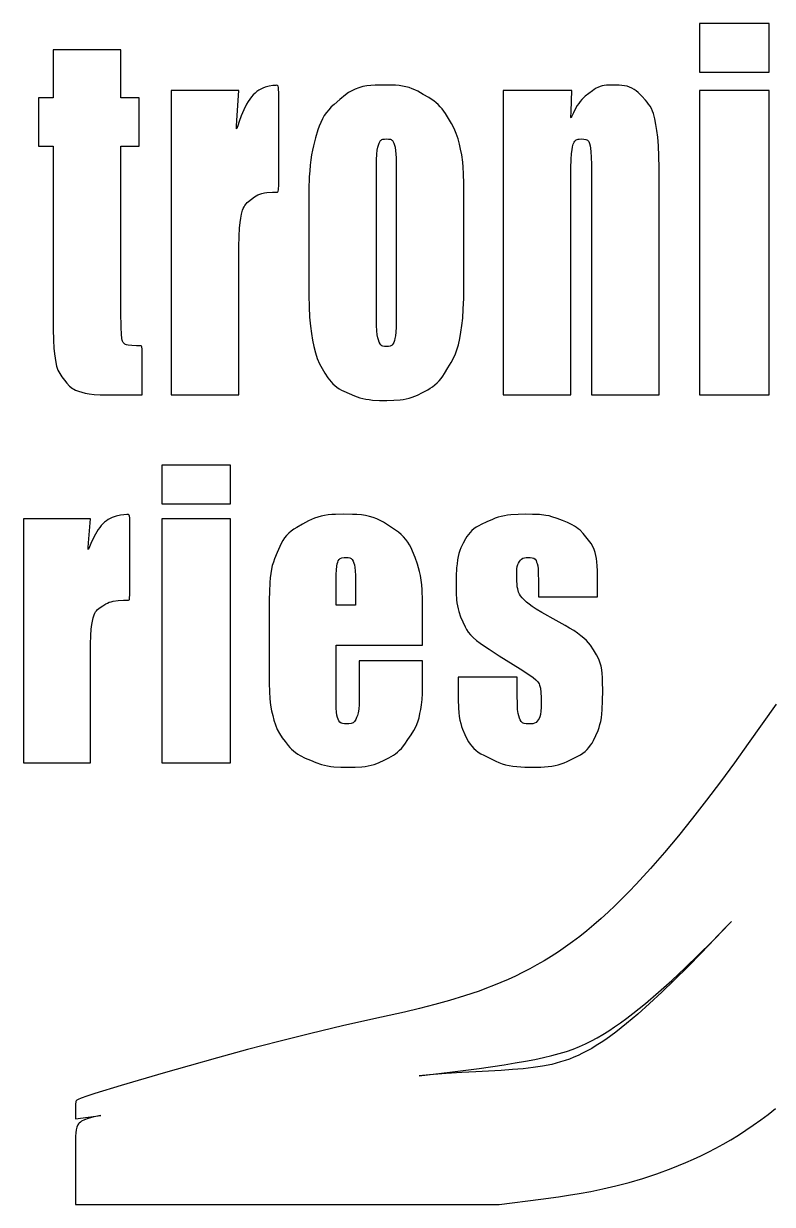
# Model space of a CAD drawing. Header units: metres. Extents: x -434 to 434, y -173 to 173.
# Drawn here: x 12.4 to 230.2, y -172.9 to 170.6 of the extents above; entities that cross this region are included whole.
import ezdxf

# ---------------------------------------------------------------- set-up
doc = ezdxf.new("R2010")
doc.units = ezdxf.units.M

msp = doc.modelspace()

# ---------------------------------------------------------------- linework, layer by layer
for p, q in [((229.266, 170.623), (209.02, 170.623)), ((209.02, 170.623), (209.02, 156.546)), ((229.266, 156.546), (229.266, 170.623)), ((40.6977, 162.951), (20.9872, 162.951)), ((20.9872, 162.951), (20.9872, 149.008)), ((40.6977, 149.008), (40.6977, 162.951)), ((209.02, 156.546), (229.266, 156.546)), ((80.8199, 151.263), (80.2527, 150.865)), ((81.4071, 151.6), (80.8199, 151.263)), ((82.0121, 151.877), (81.4071, 151.6)), ((82.6241, 152.1), (82.0121, 151.877)), ((83.8165, 152.407), (82.6241, 152.1)), ((84.8796, 152.577), (83.8165, 152.407)), ((85.7088, 152.662), (84.8796, 152.577)), ((86.0068, 152.679), (85.7088, 152.662)), ((86.2308, 152.628), (86.0068, 152.679)), ((86.3913, 152.45), (86.2308, 152.628)), ((86.4989, 152.085), (86.3913, 152.45)), ((86.5642, 151.472), (86.4989, 152.085)), ((86.5977, 150.552), (86.5642, 151.472)), ((108.869, 151.591), (107.878, 151.109)), ((109.918, 151.985), (108.869, 151.591)), ((111.026, 152.291), (109.918, 151.985)), ((112.193, 152.51), (111.026, 152.291)), ((113.415, 152.645), (112.193, 152.51)), ((114.667, 152.715), (113.415, 152.645)), ((117.152, 152.744), (114.667, 152.715)), ((119.469, 152.725), (117.152, 152.744)), ((120.556, 152.681), (119.469, 152.725)), ((121.601, 152.594), (120.556, 152.681)), ((122.607, 152.453), (121.601, 152.594)), ((123.573, 152.256), (122.607, 152.453)), ((124.501, 152.003), (123.573, 152.256)), ((125.389, 151.693), (124.501, 152.003)), ((126.24, 151.33), (125.389, 151.693)), ((127.062, 150.924), (126.24, 151.33)), ((178.373, 151.467), (177.842, 151.101)), ((178.919, 151.796), (178.373, 151.467)), ((179.483, 152.076), (178.919, 151.796)), ((180.067, 152.304), (179.483, 152.076)), ((180.671, 152.482), (180.067, 152.304)), ((181.295, 152.609), (180.671, 152.482)), ((181.94, 152.687), (181.295, 152.609)), ((182.61, 152.727), (181.94, 152.687)), ((184.049, 152.744), (182.61, 152.727)), ((185.624, 152.721), (184.049, 152.744)), ((186.425, 152.667), (185.624, 152.721)), ((187.207, 152.562), (186.425, 152.667)), ((187.954, 152.392), (187.207, 152.562)), ((188.663, 152.154), (187.954, 152.392)), ((189.333, 151.847), (188.663, 152.154)), ((189.965, 151.473), (189.333, 151.847)), ((190.56, 151.033), (189.965, 151.473)), ((20.9872, 149.008), (16.7531, 149.008)), ((16.7531, 149.008), (16.7531, 134.998)), ((46.0025, 149.008), (40.6977, 149.008)), ((46.0025, 134.998), (46.0025, 149.008)), ((74.9802, 151.143), (55.3184, 151.143)), ((55.3184, 151.143), (55.3184, 62.6136)), ((74.3962, 142.412), (74.9802, 151.143)), ((77.7173, 147.953), (77.2702, 147.186)), ((78.1843, 148.658), (77.7173, 147.953)), ((78.6714, 149.302), (78.1843, 148.658)), ((79.1785, 149.884), (78.6714, 149.302)), ((79.7056, 150.405), (79.1785, 149.884)), ((80.2527, 150.865), (79.7056, 150.405)), ((86.6118, 147.551), (86.5977, 150.552)), ((104.347, 148.541), (102.682, 147.121)), ((106.054, 149.913), (104.347, 148.541)), ((106.944, 150.544), (106.054, 149.913)), ((107.878, 151.109), (106.944, 150.544)), ((128.657, 150.042), (127.062, 150.924)), ((130.224, 149.13), (128.657, 150.042)), ((130.979, 148.653), (130.224, 149.13)), ((131.7, 148.15), (130.979, 148.653)), ((132.378, 147.614), (131.7, 148.15)), ((171.914, 151.143), (151.912, 151.143)), ((151.912, 151.143), (151.912, 62.6136)), ((171.659, 145.026), (171.914, 151.143)), ((174.332, 148.01), (173.887, 147.426)), ((174.798, 148.544), (174.332, 148.01)), ((175.782, 149.475), (174.798, 148.544)), ((176.806, 150.304), (175.782, 149.475)), ((177.842, 151.101), (176.806, 150.304)), ((191.125, 150.542), (190.56, 151.033)), ((192.209, 149.475), (191.125, 150.542)), ((193.264, 148.373), (192.209, 149.475)), ((193.761, 147.801), (193.264, 148.373)), ((194.223, 147.201), (193.761, 147.801)), ((229.266, 151.143), (209.02, 151.143)), ((209.02, 151.143), (209.02, 62.6136)), ((229.266, 62.6136), (229.266, 151.143)), ((76.4404, 145.501), (75.7153, 143.763)), ((77.2702, 147.186), (76.4404, 145.501)), ((86.6118, 126.781), (86.6118, 147.551)), ((100.465, 144.744), (99.8481, 143.844)), ((101.146, 145.587), (100.465, 144.744)), ((101.889, 146.375), (101.146, 145.587)), ((102.682, 147.121), (101.889, 146.375)), ((133.011, 147.045), (132.378, 147.614)), ((133.599, 146.441), (133.011, 147.045)), ((134.141, 145.804), (133.599, 146.441)), ((134.641, 145.134), (134.141, 145.804)), ((135.107, 144.438), (134.641, 145.134)), ((135.981, 143.004), (135.107, 144.438)), ((171.614, 143.31), (171.659, 145.026)), ((172.324, 144.664), (171.812, 143.529)), ((173.054, 146.104), (172.324, 144.664)), ((173.461, 146.79), (173.054, 146.104)), ((173.887, 147.426), (173.461, 146.79)), ((194.64, 146.568), (194.223, 147.201)), ((195.008, 145.899), (194.64, 146.568)), ((195.329, 145.194), (195.008, 145.899)), ((195.602, 144.455), (195.329, 145.194)), ((195.83, 143.681), (195.602, 144.455)), ((74.2911, 140.751), (74.3962, 142.412)), ((74.6774, 140.891), (74.4053, 140.133)), ((75.1194, 142.162), (74.6774, 140.891)), ((75.7153, 143.763), (75.1194, 142.162)), ((98.8099, 141.873), (98.3854, 140.805)), ((99.2966, 142.887), (98.8099, 141.873)), ((99.8481, 143.844), (99.2966, 142.887)), ((136.83, 141.556), (135.981, 143.004)), ((137.61, 140.098), (136.83, 141.556)), ((171.636, 143.227), (171.614, 143.31)), ((171.676, 143.248), (171.636, 143.227)), ((171.812, 143.529), (171.676, 143.248)), ((196.022, 142.881), (195.83, 143.681)), ((196.346, 141.236), (196.022, 142.881)), ((196.648, 139.533), (196.346, 141.236)), ((74.2853, 140.039), (74.2911, 140.751)), ((74.328, 139.994), (74.2853, 140.039)), ((74.4053, 140.133), (74.328, 139.994)), ((98.0096, 139.693), (97.339, 137.4)), ((98.3854, 140.805), (98.0096, 139.693)), ((138.266, 138.619), (137.61, 140.098)), ((138.786, 137.118), (138.266, 138.619)), ((196.911, 137.553), (196.648, 139.533)), ((197.104, 135.067), (196.911, 137.553)), ((16.7531, 134.998), (20.9872, 134.998)), ((20.9872, 134.998), (20.9872, 88.5652)), ((40.6977, 86.6601), (40.6977, 134.998)), ((40.6977, 134.998), (46.0025, 134.998)), ((96.7038, 135.049), (96.4114, 133.804)), ((97.339, 137.4), (96.7038, 135.049)), ((115.281, 133.84), (115.448, 134.674)), ((115.448, 134.674), (115.638, 135.298)), ((115.638, 135.298), (115.841, 135.875)), ((115.841, 135.875), (116.092, 136.379)), ((116.092, 136.379), (116.251, 136.581)), ((116.251, 136.581), (116.433, 136.747)), ((116.433, 136.747), (116.64, 136.876)), ((116.64, 136.876), (116.871, 136.968)), ((116.871, 136.968), (117.398, 137.054)), ((117.398, 137.054), (117.974, 137.066)), ((117.974, 137.066), (118.55, 137.054)), ((118.55, 137.054), (119.075, 136.968)), ((119.075, 136.968), (119.303, 136.876)), ((119.303, 136.876), (119.507, 136.747)), ((119.507, 136.747), (119.685, 136.581)), ((119.685, 136.581), (119.837, 136.379)), ((119.837, 136.379), (120.075, 135.875)), ((120.075, 135.875), (120.262, 135.298)), ((120.262, 135.298), (120.438, 134.644)), ((120.438, 134.644), (120.604, 133.602)), ((139.182, 135.597), (138.786, 137.118)), ((139.51, 134.064), (139.182, 135.597)), ((139.823, 132.448), (139.51, 134.064)), ((171.934, 133.944), (172.109, 134.764)), ((172.109, 134.764), (172.298, 135.516)), ((172.298, 135.516), (172.553, 136.171)), ((172.553, 136.171), (172.723, 136.435)), ((172.723, 136.435), (172.926, 136.65)), ((172.926, 136.65), (173.161, 136.818)), ((173.161, 136.818), (173.429, 136.938)), ((173.429, 136.938), (173.727, 137.012)), ((173.727, 137.012), (174.049, 137.05)), ((174.049, 137.05), (174.726, 137.066)), ((174.726, 137.066), (175.39, 137.052)), ((175.39, 137.052), (175.981, 136.955)), ((175.981, 136.955), (176.232, 136.851)), ((176.232, 136.851), (176.451, 136.705)), ((176.451, 136.705), (176.638, 136.517)), ((176.638, 136.517), (176.792, 136.288)), ((176.792, 136.288), (177.014, 135.718)), ((177.014, 135.718), (177.171, 135.065)), ((177.171, 135.065), (177.314, 134.348)), ((177.314, 134.348), (177.438, 133.334)), ((197.219, 132.027), (197.104, 135.067)), ((95.9263, 131.036), (95.7438, 129.486)), ((96.1494, 132.474), (95.9263, 131.036)), ((96.4114, 133.804), (96.1494, 132.474)), ((115.054, 127.482), (115.087, 130.982)), ((115.087, 130.982), (115.16, 132.621)), ((115.16, 132.621), (115.281, 133.84)), ((120.604, 133.602), (120.678, 132.781)), ((120.678, 132.781), (120.739, 131.523)), ((120.739, 131.523), (120.797, 126.725)), ((140.116, 130.339), (139.823, 132.448)), ((171.604, 128.699), (171.67, 131.072)), ((171.67, 131.072), (171.782, 132.802)), ((171.782, 132.802), (171.934, 133.944)), ((177.438, 133.334), (177.53, 131.774)), ((177.53, 131.774), (177.584, 129.62)), ((197.264, 128.642), (197.219, 132.027)), ((95.6019, 127.823), (95.5006, 126.047)), ((95.7438, 129.486), (95.6019, 127.823)), ((115.054, 86.0672), (115.054, 127.482)), ((140.248, 128.906), (140.116, 130.339)), ((140.357, 126.919), (140.248, 128.906)), ((171.574, 123.568), (171.604, 128.699)), ((177.584, 129.62), (177.609, 124.939)), ((197.27, 125.947), (197.264, 128.642)), ((86.5368, 122.238), (86.6024, 123.779)), ((86.6024, 123.779), (86.6118, 126.781)), ((95.5006, 126.047), (95.4057, 122.367)), ((120.797, 126.725), (120.797, 85.2592)), ((140.431, 124.071), (140.357, 126.919)), ((140.459, 120.054), (140.431, 124.071)), ((177.609, 124.939), (177.609, 62.6136)), ((197.27, 62.6136), (197.27, 125.947)), ((78.6789, 119.587), (79.5425, 120.24)), ((79.5425, 120.24), (80.0116, 120.541)), ((80.0116, 120.541), (80.5256, 120.81)), ((80.5256, 120.81), (81.0969, 121.04)), ((81.0969, 121.04), (81.7281, 121.227)), ((81.7281, 121.227), (82.4191, 121.373)), ((82.4191, 121.373), (83.1699, 121.477)), ((83.1699, 121.477), (84.756, 121.575)), ((84.756, 121.575), (86.0116, 121.588)), ((86.0116, 121.588), (86.2097, 121.599)), ((86.2097, 121.599), (86.3586, 121.67)), ((86.3586, 121.67), (86.4653, 121.862)), ((86.4653, 121.862), (86.5368, 122.238)), ((95.4057, 122.367), (95.3922, 119.491)), ((171.574, 62.6136), (171.574, 123.568)), ((76.0617, 116.309), (76.2604, 116.822)), ((76.2604, 116.822), (76.4997, 117.303)), ((76.4997, 117.303), (76.7795, 117.75)), ((76.7795, 117.75), (77.0999, 118.166)), ((77.0999, 118.166), (77.4592, 118.55)), ((77.4592, 118.55), (77.8489, 118.909)), ((77.8489, 118.909), (78.6789, 119.587)), ((95.3922, 119.491), (95.3922, 94.184)), ((140.459, 97.0452), (140.459, 120.054)), ((75.3736, 112.762), (75.5642, 114.016)), ((75.5642, 114.016), (75.7724, 115.195)), ((75.7724, 115.195), (76.0617, 116.309)), ((75.0856, 108.767), (75.2073, 111.12)), ((75.2073, 111.12), (75.3736, 112.762)), ((75.0127, 105.638), (75.0856, 108.767)), ((74.9802, 99.0022), (75.0127, 105.638)), ((74.9802, 62.6136), (74.9802, 99.0022)), ((140.453, 94.2699), (140.459, 97.0452)), ((95.3922, 94.184), (95.3996, 91.5611)), ((140.41, 90.7648), (140.453, 94.2699)), ((95.3996, 91.5611), (95.4518, 88.2334)), ((140.301, 87.5807), (140.41, 90.7648)), ((20.9872, 88.5652), (21.0169, 81.7623)), ((40.7341, 82.2348), (40.6977, 86.6601)), ((95.4518, 88.2334), (95.5857, 85.1799)), ((115.087, 82.826), (115.054, 86.0672)), ((140.118, 84.9274), (140.301, 87.5807)), ((95.5857, 85.1799), (95.8088, 82.5961)), ((95.8088, 82.5961), (96.1135, 80.443)), ((115.16, 81.2818), (115.087, 82.826)), ((120.797, 85.2592), (120.766, 82.2941)), ((139.583, 80.8597), (139.869, 82.7608)), ((139.869, 82.7608), (140.118, 84.9274)), ((21.0169, 81.7623), (21.0839, 78.5641)), ((40.8163, 80.289), (40.7341, 82.2348)), ((40.9532, 78.988), (40.8163, 80.289)), ((96.1135, 80.443), (96.463, 78.5248)), ((115.281, 80.1018), (115.16, 81.2818)), ((115.448, 79.2556), (115.281, 80.1018)), ((115.638, 78.5914), (115.448, 79.2556)), ((120.42, 79.0307), (120.237, 78.4247)), ((120.579, 79.8034), (120.42, 79.0307)), ((120.696, 80.882), (120.579, 79.8034)), ((120.766, 82.2941), (120.696, 80.882)), ((139.277, 79.008), (139.583, 80.8597)), ((21.0839, 78.5641), (21.1954, 76.1694)), ((21.1954, 76.1694), (21.3478, 74.511)), ((41.0416, 78.5727), (40.9532, 78.988)), ((41.1403, 78.2783), (41.0416, 78.5727)), ((41.3548, 77.8909), (41.1403, 78.2783)), ((41.6026, 77.5644), (41.3548, 77.8909)), ((41.7807, 77.4141), (41.6026, 77.5644)), ((42.0238, 77.2794), (41.7807, 77.4141)), ((42.3501, 77.1648), (42.0238, 77.2794)), ((42.7631, 77.071), (42.3501, 77.1648)), ((43.8489, 76.9458), (42.7631, 77.071)), ((45.1858, 76.8972), (43.8489, 76.9458)), ((46.2945, 76.8902), (45.1858, 76.8972)), ((46.604, 76.8531), (46.2945, 76.8902)), ((46.6991, 76.7648), (46.604, 76.8531)), ((46.7629, 76.5928), (46.6991, 76.7648)), ((46.8215, 75.8864), (46.7629, 76.5928)), ((46.8298, 74.5108), (46.8215, 75.8864)), ((96.463, 78.5248), (96.8298, 76.6572)), ((96.8298, 76.6572), (97.2566, 74.8592)), ((115.841, 77.9709), (115.638, 78.5914)), ((116.09, 77.4295), (115.841, 77.9709)), ((116.245, 77.2117), (116.09, 77.4295)), ((116.424, 77.0334), (116.245, 77.2117)), ((116.627, 76.8948), (116.424, 77.0334)), ((116.852, 76.7958), (116.627, 76.8948)), ((117.366, 76.7033), (116.852, 76.7958)), ((117.931, 76.6901), (117.366, 76.7033)), ((118.502, 76.7022), (117.931, 76.6901)), ((119.027, 76.7865), (118.502, 76.7022)), ((119.257, 76.8768), (119.027, 76.7865)), ((119.462, 77.0033), (119.257, 76.8768)), ((119.643, 77.1659), (119.462, 77.0033)), ((119.798, 77.3647), (119.643, 77.1659)), ((120.043, 77.8585), (119.798, 77.3647)), ((120.237, 78.4247), (120.043, 77.8585)), ((138.347, 75.4216), (138.638, 76.2965)), ((138.638, 76.2965), (138.888, 77.1868)), ((138.888, 77.1868), (139.277, 79.008)), ((21.3478, 74.511), (21.5226, 73.2543)), ((21.5226, 73.2543), (21.7125, 72.0702)), ((46.8298, 62.6136), (46.8298, 74.5108)), ((97.2566, 74.8592), (97.793, 73.1886)), ((97.793, 73.1886), (98.4489, 71.6569)), ((136.779, 72.0697), (137.639, 73.7177)), ((137.639, 73.7177), (138.013, 74.562)), ((138.013, 74.562), (138.347, 75.4216)), ((21.7125, 72.0702), (21.9713, 70.9194)), ((21.9713, 70.9194), (22.3567, 69.8297)), ((22.3567, 69.8297), (22.8799, 68.8068)), ((22.8799, 68.8068), (23.5295, 67.845)), ((98.4489, 71.6569), (99.2147, 70.2527)), ((99.2147, 70.2527), (100.04, 68.918)), ((100.04, 68.918), (100.89, 67.6087)), ((134.361, 68.0934), (134.867, 68.8578)), ((134.867, 68.8578), (135.835, 70.4524)), ((135.835, 70.4524), (136.779, 72.0697)), ((23.5295, 67.845), (24.248, 66.9165)), ((24.248, 66.9165), (24.9827, 66.0076)), ((24.9827, 66.0076), (25.7458, 65.182)), ((100.89, 67.6087), (101.341, 66.9801)), ((101.341, 66.9801), (101.823, 66.3828)), ((101.823, 66.3828), (102.346, 65.8255)), ((102.346, 65.8255), (102.911, 65.3098)), ((102.911, 65.3098), (103.518, 64.8359)), ((131.373, 64.9893), (132.038, 65.505)), ((132.038, 65.505), (132.67, 66.0734)), ((132.67, 66.0734), (133.267, 66.6947)), ((133.267, 66.6947), (133.831, 67.3687)), ((133.831, 67.3687), (134.361, 68.0934)), ((25.7458, 65.182), (26.561, 64.5093)), ((26.561, 64.5093), (26.9899, 64.2355)), ((26.9899, 64.2355), (27.4329, 64.0034)), ((27.4329, 64.0034), (28.357, 63.6504)), ((28.357, 63.6504), (29.3094, 63.3808)), ((29.3094, 63.3808), (30.2932, 63.1304)), ((30.2932, 63.1304), (31.4373, 62.9119)), ((31.4373, 62.9119), (32.875, 62.7521)), ((32.875, 62.7521), (34.6331, 62.6562)), ((34.6331, 62.6562), (38.1508, 62.6136)), ((38.1508, 62.6136), (46.8298, 62.6136)), ((55.3184, 62.6136), (74.9802, 62.6136)), ((103.518, 64.8359), (104.167, 64.4037)), ((104.167, 64.4037), (104.857, 64.0114)), ((104.857, 64.0114), (105.578, 63.6504)), ((105.578, 63.6504), (107.073, 62.9804)), ((107.073, 62.9804), (108.595, 62.3381)), ((108.595, 62.3381), (109.382, 62.0426)), ((109.382, 62.0426), (110.201, 61.7778)), ((124.567, 61.6438), (125.387, 61.9075)), ((125.387, 61.9075), (126.18, 62.2171)), ((126.18, 62.2171), (126.952, 62.5628)), ((126.952, 62.5628), (128.462, 63.314)), ((128.462, 63.314), (129.952, 64.0988)), ((129.952, 64.0988), (130.675, 64.5243)), ((130.675, 64.5243), (131.373, 64.9893)), ((151.912, 62.6136), (171.574, 62.6136)), ((177.609, 62.6136), (197.27, 62.6136)), ((209.02, 62.6136), (229.266, 62.6136)), ((110.201, 61.7778), (111.059, 61.5522)), ((111.059, 61.5522), (111.959, 61.3678)), ((111.959, 61.3678), (112.9, 61.2243)), ((112.9, 61.2243), (113.883, 61.1217)), ((113.883, 61.1217), (115.951, 61.0261)), ((115.951, 61.0261), (118.044, 61.0124)), ((118.044, 61.0124), (120.048, 61.0284)), ((120.048, 61.0284), (121.939, 61.1403)), ((121.939, 61.1403), (122.843, 61.2602)), ((122.843, 61.2602), (123.719, 61.428)), ((123.719, 61.428), (124.567, 61.6438)), ((72.5429, 42.2042), (52.5429, 42.2042)), ((52.5429, 42.2042), (52.5429, 30.918)), ((72.5429, 30.918), (72.5429, 42.2042)), ((52.5429, 30.918), (72.5429, 30.918)), ((40.5307, 27.5993), (39.3528, 27.3526)), ((41.5809, 27.7353), (40.5307, 27.5993)), ((42.4, 27.8037), (41.5809, 27.7353)), ((42.6945, 27.8171), (42.4, 27.8037)), ((42.9158, 27.7764), (42.6945, 27.8171)), ((43.0744, 27.6335), (42.9158, 27.7764)), ((43.1806, 27.3405), (43.0744, 27.6335)), ((99.944, 27.5611), (98.9424, 27.3524)), ((100.978, 27.7101), (99.944, 27.5611)), ((102.045, 27.802), (100.978, 27.7101)), ((103.151, 27.8492), (102.045, 27.802)), ((105.513, 27.869), (103.151, 27.8492)), ((108.073, 27.8451), (105.513, 27.869)), ((109.369, 27.7882), (108.073, 27.8451)), ((110.637, 27.6774), (109.369, 27.7882)), ((111.85, 27.4977), (110.637, 27.6774)), ((113.004, 27.2461), (111.85, 27.4977)), ((153.188, 27.633), (152.236, 27.4731)), ((154.172, 27.7473), (153.188, 27.633)), ((156.227, 27.8538), (154.172, 27.7473)), ((158.343, 27.869), (156.227, 27.8538)), ((160.45, 27.8566), (158.343, 27.869)), ((162.473, 27.7696), (160.45, 27.8566)), ((164.351, 27.5456), (162.473, 27.7696)), ((165.231, 27.3776), (164.351, 27.5456)), ((31.8018, 26.5853), (12.3787, 26.5853)), ((12.3787, 26.5853), (12.3787, -44.3951)), ((31.2248, 19.5849), (31.8018, 26.5853)), ((34.967, 24.5929), (34.5056, 24.0276)), ((35.4481, 25.1091), (34.967, 24.5929)), ((35.9491, 25.5761), (35.4481, 25.1091)), ((36.4698, 25.9939), (35.9491, 25.5761)), ((37.0103, 26.3625), (36.4698, 25.9939)), ((37.5705, 26.6821), (37.0103, 26.3625)), ((38.1505, 26.9524), (37.5705, 26.6821)), ((38.7482, 27.1744), (38.1505, 26.9524)), ((39.3528, 27.3526), (38.7482, 27.1744)), ((43.2451, 26.8492), (43.1806, 27.3405)), ((43.2782, 26.1116), (43.2451, 26.8492)), ((43.2921, 23.7058), (43.2782, 26.1116)), ((72.5429, 26.5853), (52.5429, 26.5853)), ((52.5429, 26.5853), (52.5429, -44.3951)), ((72.5429, -44.3951), (72.5429, 26.5853)), ((93.5205, 25.0073), (91.8258, 24.036)), ((95.2458, 25.9415), (93.5205, 25.0073)), ((96.1286, 26.3712), (95.2458, 25.9415)), ((97.0353, 26.7561), (96.1286, 26.3712)), ((97.9729, 27.0841), (97.0353, 26.7561)), ((98.9424, 27.3524), (97.9729, 27.0841)), ((114.098, 26.9227), (113.004, 27.2461)), ((115.132, 26.5274), (114.098, 26.9227)), ((116.11, 26.0632), (115.132, 26.5274)), ((117.042, 25.5451), (116.11, 26.0632)), ((118.833, 24.4191), (117.042, 25.5451)), ((120.582, 23.2534), (118.833, 24.4191)), ((144.057, 24.1115), (143.398, 23.6498)), ((144.772, 24.5362), (144.057, 24.1115)), ((145.531, 24.9322), (144.772, 24.5362)), ((147.122, 25.6761), (145.531, 24.9322)), ((148.744, 26.3918), (147.122, 25.6761)), ((149.575, 26.7212), (148.744, 26.3918)), ((150.43, 27.0163), (149.575, 26.7212)), ((151.317, 27.2675), (150.43, 27.0163)), ((152.236, 27.4731), (151.317, 27.2675)), ((166.071, 27.1723), (165.231, 27.3776)), ((167.646, 26.662), (166.071, 27.1723)), ((169.141, 26.0771), (167.646, 26.662)), ((170.609, 25.4719), (169.141, 26.0771)), ((171.991, 24.8186), (170.609, 25.4719)), ((172.625, 24.4601), (171.991, 24.8186)), ((173.215, 24.0776), (172.625, 24.4601)), ((173.763, 23.6712), (173.215, 24.0776)), ((32.5279, 20.6683), (31.9392, 19.3849)), ((33.2442, 22.0622), (32.5279, 20.6683)), ((34.064, 23.4131), (33.2442, 22.0622)), ((34.5056, 24.0276), (34.064, 23.4131)), ((43.2921, 7.05276), (43.2921, 23.7058)), ((88.31, 20.9791), (87.7832, 20.2141)), ((88.897, 21.6918), (88.31, 20.9791)), ((89.5441, 22.3521), (88.897, 21.6918)), ((90.2512, 22.96), (89.5441, 22.3521)), ((91.016, 23.5176), (90.2512, 22.96)), ((91.8258, 24.036), (91.016, 23.5176)), ((121.415, 22.6413), (120.582, 23.2534)), ((122.198, 21.9941), (121.415, 22.6413)), ((122.918, 21.3021), (122.198, 21.9941)), ((123.573, 20.5633), (122.918, 21.3021)), ((140.964, 20.7778), (140.271, 19.4445)), ((141.347, 21.4205), (140.964, 20.7778)), ((141.774, 22.0343), (141.347, 21.4205)), ((142.257, 22.6112), (141.774, 22.0343)), ((142.798, 23.1497), (142.257, 22.6112)), ((143.398, 23.6498), (142.798, 23.1497)), ((174.267, 23.2408), (173.763, 23.6712)), ((175.161, 22.3161), (174.267, 23.2408)), ((175.968, 21.3434), (175.161, 22.3161)), ((176.749, 20.3657), (175.968, 21.3434)), ((31.1153, 17.6824), (31.121, 18.2532)), ((31.1574, 17.6465), (31.1153, 17.6824)), ((31.121, 18.2532), (31.2248, 19.5849)), ((31.2338, 17.758), (31.1574, 17.6465)), ((31.5026, 18.3658), (31.2338, 17.758)), ((31.9392, 19.3849), (31.5026, 18.3658)), ((86.8898, 18.5445), (86.1167, 16.77)), ((87.314, 19.399), (86.8898, 18.5445)), ((87.7832, 20.2141), (87.314, 19.399)), ((124.161, 19.7777), (123.573, 20.5633)), ((124.682, 18.9453), (124.161, 19.7777)), ((125.141, 18.068), (124.682, 18.9453)), ((125.55, 17.1556), (125.141, 18.068)), ((139.309, 17.3206), (139.037, 16.5041)), ((139.612, 18.0673), (139.309, 17.3206)), ((140.271, 19.4445), (139.612, 18.0673)), ((177.451, 19.4059), (176.749, 20.3657)), ((178.01, 18.4787), (177.451, 19.4059)), ((178.412, 17.5872), (178.01, 18.4787)), ((178.672, 16.7284), (178.412, 17.5872)), ((85.0398, 13.99), (84.7358, 12.9678)), ((85.3791, 14.9508), (85.0398, 13.99)), ((86.1167, 16.77), (85.3791, 14.9508)), ((103.604, 13.4483), (103.761, 13.9351)), ((103.761, 13.9351), (103.932, 14.3803)), ((103.932, 14.3803), (104.167, 14.7686)), ((104.167, 14.7686), (104.519, 15.0528)), ((104.519, 15.0528), (105, 15.2233)), ((105, 15.2233), (105.593, 15.2896)), ((105.593, 15.2896), (106.218, 15.2991)), ((106.218, 15.2991), (106.793, 15.2879)), ((106.793, 15.2879), (107.289, 15.2099)), ((107.289, 15.2099), (107.696, 15.0093)), ((107.696, 15.0093), (108.01, 14.675)), ((108.01, 14.675), (108.24, 14.2181)), ((108.24, 14.2181), (108.424, 13.6944)), ((126.285, 15.2723), (125.55, 17.1556)), ((126.983, 13.3413), (126.285, 15.2723)), ((138.617, 14.5996), (138.469, 13.5078)), ((138.806, 15.5984), (138.617, 14.5996)), ((139.037, 16.5041), (138.806, 15.5984)), ((156.399, 13.686), (156.665, 14.0956)), ((156.665, 14.0956), (156.944, 14.4884)), ((156.944, 14.4884), (157.256, 14.8311)), ((157.256, 14.8311), (157.63, 15.0818)), ((157.63, 15.0818), (158.073, 15.2321)), ((158.073, 15.2321), (158.584, 15.2907)), ((158.584, 15.2907), (159.16, 15.2991)), ((159.16, 15.2991), (159.785, 15.2899)), ((159.785, 15.2899), (160.379, 15.2262)), ((160.379, 15.2262), (160.863, 15.0625)), ((160.863, 15.0625), (161.221, 14.7894)), ((161.221, 14.7894), (161.463, 14.4163)), ((161.463, 14.4163), (161.641, 13.9886)), ((161.641, 13.9886), (161.806, 13.5267)), ((178.853, 15.8875), (178.672, 16.7284)), ((179.018, 15.0298), (178.853, 15.8875)), ((179.161, 14.0539), (179.018, 15.0298)), ((179.267, 12.8616), (179.161, 14.0539)), ((84.265, 10.6845), (84.1002, 9.41992)), ((84.4768, 11.8671), (84.265, 10.6845)), ((84.7358, 12.9678), (84.4768, 11.8671)), ((103.281, 7.24596), (103.307, 10.3171)), ((103.307, 10.3171), (103.367, 11.7357)), ((103.367, 11.7357), (103.467, 12.7687)), ((103.467, 12.7687), (103.604, 13.4483)), ((108.424, 13.6944), (108.597, 13.1323)), ((108.597, 13.1323), (108.748, 12.4076)), ((108.748, 12.4076), (108.858, 11.3846)), ((108.858, 11.3846), (108.924, 10.0363)), ((127.305, 12.3155), (126.983, 13.3413)), ((127.592, 11.2175), (127.305, 12.3155)), ((127.837, 10.0271), (127.592, 11.2175)), ((138.364, 12.323), (138.266, 9.74005)), ((138.469, 13.5078), (138.364, 12.323)), ((155.848, 10.39), (155.854, 11.2671)), ((155.871, 8.40633), (155.848, 10.39)), ((155.854, 11.2671), (155.894, 12.0228)), ((155.894, 12.0228), (155.996, 12.6747)), ((155.996, 12.6747), (156.166, 13.2263)), ((156.166, 13.2263), (156.399, 13.686)), ((161.806, 13.5267), (161.95, 12.9143)), ((161.95, 12.9143), (162.055, 12.0262)), ((162.055, 12.0262), (162.118, 10.8372)), ((162.118, 10.8372), (162.146, 8.30383)), ((179.33, 11.4329), (179.267, 12.8616)), ((179.358, 8.61882), (179.33, 11.4329)), ((43.2829, 4.64587), (43.2921, 7.05276)), ((83.9825, 8.0735), (83.8726, 5.29149)), ((84.1002, 9.41992), (83.9825, 8.0735)), ((103.281, 1.3918), (103.281, 7.24596)), ((108.924, 10.0363), (108.953, 7.1924)), ((108.953, 7.1924), (108.953, 1.3918)), ((128.038, 8.74028), (127.837, 10.0271)), ((128.194, 7.35707), (128.038, 8.74028)), ((128.306, 5.87747), (128.194, 7.35707)), ((138.266, 9.74005), (138.252, 7.18051)), ((138.252, 7.18051), (138.265, 4.95052)), ((155.922, 7.53604), (155.871, 8.40633)), ((156.007, 6.81064), (155.922, 7.53604)), ((162.146, 8.30383), (162.146, 3.90584)), ((179.358, 3.90584), (179.358, 8.61882)), ((43.218, 3.4099), (43.2829, 4.64587)), ((83.8726, 5.29149), (83.8569, 3.12129)), ((128.409, 2.80463), (128.306, 5.87747)), ((138.265, 4.95052), (138.356, 2.99792)), ((156.123, 6.21791), (156.007, 6.81064)), ((156.257, 5.69775), (156.123, 6.21791)), ((156.404, 5.18753), (156.257, 5.69775)), ((156.62, 4.66501), (156.404, 5.18753)), ((156.961, 4.12013), (156.62, 4.66501)), ((157.437, 3.55067), (156.961, 4.12013)), ((158.039, 2.95877), (157.437, 3.55067)), ((162.146, 3.90584), (179.358, 3.90584)), ((33.5792, -0.1877), (33.8957, 0.14522)), ((33.8957, 0.14522), (34.6356, 0.7412)), ((34.6356, 0.7412), (35.4556, 1.28482)), ((35.4556, 1.28482), (36.3086, 1.80856)), ((36.3086, 1.80856), (36.7721, 2.04955)), ((36.7721, 2.04955), (37.2799, 2.26547)), ((37.2799, 2.26547), (37.8442, 2.44931)), ((37.8442, 2.44931), (38.4677, 2.59976)), ((38.4677, 2.59976), (39.892, 2.80035)), ((39.892, 2.80035), (41.4588, 2.87834)), ((41.4588, 2.87834), (42.6992, 2.8895)), ((42.6992, 2.8895), (42.8949, 2.89761)), ((42.8949, 2.89761), (43.042, 2.95454)), ((43.042, 2.95454), (43.1474, 3.10904)), ((43.1474, 3.10904), (43.218, 3.4099)), ((83.8569, 3.12129), (83.8569, -19.4928)), ((108.953, 1.3918), (103.281, 1.3918)), ((128.424, 0.39925), (128.409, 2.80463)), ((128.424, -10.1619), (128.424, 0.39925)), ((138.356, 2.99792), (138.454, 2.08444)), ((138.454, 2.08444), (138.591, 1.20494)), ((138.591, 1.20494), (138.766, 0.35942)), ((138.766, 0.35942), (138.981, -0.45207)), ((158.709, 2.3546), (158.039, 2.95877)), ((159.42, 1.73691), (158.709, 2.3546)), ((160.31, 1.05009), (159.42, 1.73691)), ((161.529, 0.23657), (160.31, 1.05009)), ((163.106, -0.71507), (161.529, 0.23657)), ((32.1904, -4.18723), (32.3787, -3.18152)), ((32.3787, -3.18152), (32.5843, -2.23637)), ((32.5843, -2.23637), (32.8701, -1.3436)), ((32.8701, -1.3436), (33.0664, -0.93211)), ((33.0664, -0.93211), (33.3028, -0.54681)), ((33.3028, -0.54681), (33.5792, -0.1877)), ((138.981, -0.45207), (139.515, -1.98456)), ((139.515, -1.98456), (140.127, -3.44904)), ((167.333, -3.06569), (163.106, -0.71507)), ((169.908, -4.48608), (167.333, -3.06569)), ((31.9059, -7.39046), (32.0261, -5.50383)), ((32.0261, -5.50383), (32.1904, -4.18723)), ((140.127, -3.44904), (140.798, -4.90903)), ((140.798, -4.90903), (141.221, -5.65187)), ((141.221, -5.65187), (141.748, -6.41017)), ((141.748, -6.41017), (142.409, -7.18831)), ((171.196, -5.23032), (169.908, -4.48608)), ((172.416, -5.97789), (171.196, -5.23032)), ((173.523, -6.71666), (172.416, -5.97789)), ((174.509, -7.44432), (173.523, -6.71666)), ((31.8018, -15.2197), (31.8338, -9.89893)), ((31.8338, -9.89893), (31.9059, -7.39046)), ((103.28, -26.0482), (103.28, -10.1619)), ((103.28, -10.1619), (128.424, -10.1619)), ((142.409, -7.18831), (143.209, -7.98705)), ((143.209, -7.98705), (144.148, -8.8064)), ((144.148, -8.8064), (145.226, -9.64635)), ((145.226, -9.64635), (146.44, -10.5077)), ((175.374, -8.16086), (174.509, -7.44432)), ((176.118, -8.86629), (175.374, -8.16086)), ((176.746, -9.56099), (176.118, -8.86629)), ((177.282, -10.2473), (176.746, -9.56099)), ((178.204, -11.6061), (177.282, -10.2473)), ((146.44, -10.5077), (147.776, -11.3946)), ((147.776, -11.3946), (150.741, -13.2643)), ((150.741, -13.2643), (156.85, -17.0859)), ((179.067, -12.9868), (178.204, -11.6061)), ((179.464, -13.7253), (179.067, -12.9868)), ((179.82, -14.5213), (179.464, -13.7253)), ((31.8018, -44.3951), (31.8018, -15.2197)), ((128.424, -14.762), (110.011, -14.762)), ((110.011, -14.762), (110.011, -24.7111)), ((128.424, -20.735), (128.424, -14.762)), ((156.85, -17.0859), (159.111, -18.5612)), ((180.123, -15.3911), (179.82, -14.5213)), ((180.371, -16.3377), (180.123, -15.3911)), ((180.564, -17.3613), (180.371, -16.3377)), ((83.8569, -19.4928), (83.864, -21.3358)), ((155.992, -19.469), (138.781, -19.469)), ((138.781, -19.469), (138.781, -23.8789)), ((155.992, -24.5981), (155.992, -19.469)), ((159.111, -18.5612), (160.616, -19.6176)), ((160.616, -19.6176), (161.425, -20.29)), ((161.425, -20.29), (161.852, -20.7528)), ((180.701, -18.4617), (180.564, -17.3613)), ((180.786, -19.6374), (180.701, -18.4617)), ((180.83, -20.8802), (180.786, -19.6374)), ((83.864, -21.3358), (83.9131, -23.6814)), ((83.9131, -23.6814), (84.0393, -25.8488)), ((128.383, -24.2207), (128.424, -20.735)), ((138.781, -23.8789), (138.795, -25.9442)), ((161.852, -20.7528), (162.202, -21.2071)), ((162.202, -21.2071), (162.362, -21.4837)), ((162.362, -21.4837), (162.504, -21.8196)), ((162.504, -21.8196), (162.725, -22.7222)), ((162.725, -22.7222), (162.857, -23.9413)), ((162.857, -23.9413), (162.908, -25.4313)), ((180.848, -23.5284), (180.83, -20.8802)), ((180.834, -26.2988), (180.848, -23.5284)), ((84.0393, -25.8488), (84.2498, -27.702)), ((103.315, -28.5325), (103.28, -26.0482)), ((109.97, -27.4613), (109.876, -28.7952)), ((110.011, -24.7111), (109.97, -27.4613)), ((128.134, -27.5906), (128.29, -26.0327)), ((128.29, -26.0327), (128.383, -24.2207)), ((138.795, -25.9442), (138.89, -28.5623)), ((156.028, -27.5549), (155.992, -24.5981)), ((162.908, -25.4313), (162.915, -26.9635)), ((162.915, -26.9635), (162.91, -28.3114)), ((180.736, -28.968), (180.834, -26.2988)), ((231.331, -27.4127), (223.221, -38.8401)), ((84.2498, -27.702), (84.5372, -29.2671)), ((84.5372, -29.2671), (84.8667, -30.6751)), ((84.8667, -30.6751), (85.2143, -32.0521)), ((103.393, -29.7093), (103.315, -28.5325)), ((103.523, -30.6008), (103.393, -29.7093)), ((103.701, -31.2308), (103.523, -30.6008)), ((109.509, -30.6244), (109.266, -31.2634)), ((109.721, -29.8415), (109.509, -30.6244)), ((109.876, -28.7952), (109.721, -29.8415)), ((127.417, -31.2936), (127.679, -30.1135)), ((127.679, -30.1135), (127.922, -28.9155)), ((127.922, -28.9155), (128.134, -27.5906)), ((138.89, -28.5623), (138.993, -29.8081)), ((138.993, -29.8081), (139.137, -30.9604)), ((156.11, -28.9612), (156.028, -27.5549)), ((156.245, -30.0332), (156.11, -28.9612)), ((156.43, -30.7988), (156.245, -30.0332)), ((156.641, -31.3972), (156.43, -30.7988)), ((162.768, -30.3501), (162.598, -31.0511)), ((162.87, -29.4374), (162.768, -30.3501)), ((162.91, -28.3114), (162.87, -29.4374)), ((180.484, -31.3248), (180.631, -30.1907)), ((180.631, -30.1907), (180.736, -28.968)), ((85.2143, -32.0521), (85.6293, -33.4001)), ((85.6293, -33.4001), (86.1671, -34.695)), ((103.905, -31.7182), (103.701, -31.2308)), ((104.121, -32.1721), (103.905, -31.7182)), ((104.386, -32.5681), (104.121, -32.1721)), ((104.738, -32.8578), (104.386, -32.5681)), ((105.187, -33.0317), (104.738, -32.8578)), ((105.73, -33.0992), (105.187, -33.0317)), ((106.357, -33.1089), (105.73, -33.0992)), ((107.042, -33.0961), (106.357, -33.1089)), ((107.702, -33.0064), (107.042, -33.0961)), ((107.994, -32.9103), (107.702, -33.0064)), ((108.256, -32.7757), (107.994, -32.9103)), ((108.487, -32.6027), (108.256, -32.7757)), ((108.687, -32.3913), (108.487, -32.6027)), ((109.007, -31.8658), (108.687, -32.3913)), ((109.266, -31.2634), (109.007, -31.8658)), ((125.91, -35.0078), (126.574, -33.7307)), ((126.574, -33.7307), (127.071, -32.4938)), ((127.071, -32.4938), (127.417, -31.2936)), ((139.137, -30.9604), (139.322, -32.019)), ((139.322, -32.019), (139.547, -32.9841)), ((139.547, -32.9841), (139.813, -33.8594)), ((139.813, -33.8594), (140.109, -34.6646)), ((156.867, -31.9559), (156.641, -31.3972)), ((157.145, -32.4432), (156.867, -31.9559)), ((157.319, -32.6393), (157.145, -32.4432)), ((157.52, -32.7998), (157.319, -32.6393)), ((157.748, -32.9247), (157.52, -32.7998)), ((158.002, -33.0138), (157.748, -32.9247)), ((158.583, -33.097), (158.002, -33.0138)), ((159.23, -33.1089), (158.583, -33.097)), ((159.896, -33.1009), (159.23, -33.1089)), ((160.522, -33.045), (159.896, -33.1009)), ((161.055, -32.9013), (160.522, -33.045)), ((161.484, -32.6617), (161.055, -32.9013)), ((161.817, -32.3342), (161.484, -32.6617)), ((162.098, -31.9589), (161.817, -32.3342)), ((162.365, -31.5579), (162.098, -31.9589)), ((162.598, -31.0511), (162.365, -31.5579)), ((179.488, -35.005), (179.791, -34.1994)), ((179.791, -34.1994), (180.063, -33.3273)), ((180.063, -33.3273), (180.294, -32.3704)), ((180.294, -32.3704), (180.484, -31.3248)), ((86.1671, -34.695), (86.8392, -35.932)), ((86.8392, -35.932), (87.6342, -37.1158)), ((87.6342, -37.1158), (88.4964, -38.2706)), ((123.27, -38.9788), (124.194, -37.6555)), ((124.194, -37.6555), (125.093, -36.3216)), ((125.093, -36.3216), (125.91, -35.0078)), ((140.109, -34.6646), (140.752, -36.1578)), ((140.752, -36.1578), (141.432, -37.6072)), ((141.432, -37.6072), (141.815, -38.3082)), ((178.137, -37.9623), (178.829, -36.5055)), ((178.829, -36.5055), (179.488, -35.005)), ((88.4964, -38.2706), (89.3845, -39.4104)), ((89.3845, -39.4104), (89.8556, -39.9612)), ((89.8556, -39.9612), (90.3593, -40.4889)), ((90.3593, -40.4889), (90.905, -40.9873)), ((90.905, -40.9873), (91.4941, -41.4551)), ((121.188, -41.305), (121.752, -40.7827)), ((121.752, -40.7827), (122.285, -40.2185)), ((122.285, -40.2185), (123.27, -38.9788)), ((141.815, -38.3082), (142.249, -38.9808)), ((142.249, -38.9808), (142.749, -39.6171)), ((142.749, -39.6171), (143.318, -40.2155)), ((143.318, -40.2155), (143.955, -40.7761)), ((143.955, -40.7761), (144.661, -41.2987)), ((175.08, -41.5989), (175.728, -41.0963)), ((175.728, -41.0963), (176.319, -40.5514)), ((176.319, -40.5514), (176.854, -39.9641)), ((176.854, -39.9641), (177.332, -39.3345)), ((177.332, -39.3345), (177.756, -38.6643)), ((177.756, -38.6643), (178.137, -37.9623)), ((223.221, -38.8401), (219.163, -44.4424)), ((12.3787, -44.3951), (31.8018, -44.3951)), ((52.5429, -44.3951), (72.5429, -44.3951)), ((91.4941, -41.4551), (92.1269, -41.8922)), ((92.1269, -41.8922), (92.8034, -42.2987)), ((92.8034, -42.2987), (94.2722, -43.0299)), ((94.2722, -43.0299), (95.8282, -43.6998)), ((95.8282, -43.6998), (97.4088, -44.3457)), ((97.4088, -44.3457), (99.0492, -44.9093)), ((114.323, -44.8988), (115.093, -44.629)), ((115.093, -44.629), (115.829, -44.3277)), ((115.829, -44.3277), (117.246, -43.673)), ((117.246, -43.673), (118.639, -42.9905)), ((118.639, -42.9905), (119.315, -42.6231)), ((119.315, -42.6231), (119.97, -42.2244)), ((119.97, -42.2244), (120.594, -41.7856)), ((120.594, -41.7856), (121.188, -41.305)), ((144.661, -41.2987), (145.433, -41.7851)), ((145.433, -41.7851), (146.256, -42.243)), ((146.256, -42.243), (147.988, -43.1114)), ((147.988, -43.1114), (149.757, -43.9494)), ((149.757, -43.9494), (150.67, -44.3349)), ((150.67, -44.3349), (151.616, -44.6804)), ((168.809, -44.7532), (169.661, -44.433)), ((169.661, -44.433), (170.482, -44.0755)), ((170.482, -44.0755), (172.074, -43.2986)), ((172.074, -43.2986), (173.634, -42.4911)), ((173.634, -42.4911), (174.378, -42.0609)), ((174.378, -42.0609), (175.08, -41.5989)), ((219.163, -44.4424), (215.101, -49.9432)), ((99.0492, -44.9093), (99.9097, -45.136)), ((99.9097, -45.136), (100.8, -45.3215)), ((100.8, -45.3215), (101.721, -45.4659)), ((101.721, -45.4659), (102.671, -45.569)), ((102.671, -45.569), (104.655, -45.6651)), ((104.655, -45.6651), (106.715, -45.6789)), ((106.715, -45.6789), (108.797, -45.6649)), ((108.797, -45.6649), (110.805, -45.5674)), ((110.805, -45.5674), (111.752, -45.463)), ((111.752, -45.463), (112.653, -45.3167)), ((112.653, -45.3167), (113.511, -45.1287)), ((113.511, -45.1287), (114.323, -44.8988)), ((151.616, -44.6804), (152.605, -44.9746)), ((152.605, -44.9746), (153.638, -45.2153)), ((153.638, -45.2153), (154.716, -45.4026)), ((154.716, -45.4026), (155.839, -45.5363)), ((155.839, -45.5363), (157.003, -45.6187)), ((157.003, -45.6187), (158.193, -45.6611)), ((158.193, -45.6611), (160.576, -45.6789)), ((160.576, -45.6789), (162.86, -45.6624)), ((162.86, -45.6624), (163.95, -45.6231)), ((163.95, -45.6231), (165.003, -45.5466)), ((165.003, -45.5466), (166.015, -45.4227)), ((166.015, -45.4227), (166.987, -45.2491)), ((166.987, -45.2491), (167.918, -45.026)), ((167.918, -45.026), (168.809, -44.7532)), ((215.101, -49.9432), (211.036, -55.3225)), ((211.036, -55.3225), (206.966, -60.5598)), ((206.966, -60.5598), (202.892, -65.635)), ((202.892, -65.635), (198.812, -70.5277)), ((198.812, -70.5277), (194.726, -75.2177)), ((194.726, -75.2177), (190.632, -79.6848)), ((188.583, -81.8284), (186.532, -83.9086)), ((190.632, -79.6848), (188.583, -81.8284)), ((186.532, -83.9086), (184.479, -85.9229)), ((182.423, -87.8688), (180.366, -89.7438)), ((184.479, -85.9229), (182.423, -87.8688)), ((178.306, -91.5453), (176.244, -93.2708)), ((180.366, -89.7438), (178.306, -91.5453)), ((212.671, -96.3858), (216.616, -92.3508)), ((217.717, -91.2162), (213.583, -95.5775)), ((216.616, -92.3508), (218.34, -90.55)), ((218.34, -90.55), (217.717, -91.2162)), ((174.18, -94.9177), (172.113, -96.4844)), ((176.244, -93.2708), (174.18, -94.9177)), ((213.583, -95.5775), (209.539, -99.7729)), ((167.97, -99.3865), (165.894, -100.728)), ((170.043, -97.9731), (167.97, -99.3865)), ((172.113, -96.4844), (170.043, -97.9731)), ((208.731, -100.317), (212.671, -96.3858)), ((163.814, -102), (161.73, -103.205)), ((165.894, -100.728), (163.814, -102)), ((204.812, -104.114), (208.731, -100.317)), ((209.539, -99.7729), (205.597, -103.782)), ((155.451, -106.454), (153.349, -107.424)), ((157.549, -105.429), (155.451, -106.454)), ((159.642, -104.348), (157.549, -105.429)), ((161.73, -103.205), (159.642, -104.348)), ((200.928, -107.748), (204.812, -104.114)), ((205.597, -103.782), (201.767, -107.583)), ((149.126, -109.212), (147.006, -110.036)), ((151.24, -108.342), (149.126, -109.212)), ((153.349, -107.424), (151.24, -108.342)), ((197.097, -111.188), (200.928, -107.748)), ((201.767, -107.583), (198.061, -111.156)), ((140.606, -112.263), (136.304, -113.574)), ((144.88, -110.817), (140.606, -112.263)), ((147.006, -110.036), (144.88, -110.817)), ((193.334, -114.404), (197.097, -111.188)), ((198.061, -111.156), (194.49, -114.48)), ((127.602, -115.884), (123.198, -116.931)), ((131.97, -114.773), (127.602, -115.884)), ((136.304, -113.574), (131.97, -114.773)), ((189.654, -117.367), (193.334, -114.404)), ((194.49, -114.48), (191.065, -117.535)), ((114.272, -118.925), (105.171, -120.944)), ((123.198, -116.931), (114.272, -118.925)), ((184.325, -121.27), (186.073, -120.046)), ((186.073, -120.046), (187.85, -118.744)), ((191.065, -117.535), (187.798, -120.299)), ((187.85, -118.744), (189.654, -117.367)), ((95.9106, -123.134), (86.6369, -125.465)), ((105.171, -120.944), (95.9106, -123.134)), ((179.243, -124.449), (180.92, -123.47)), ((180.92, -123.47), (182.608, -122.412)), ((184.7, -122.752), (181.775, -124.881)), ((182.608, -122.412), (184.325, -121.27)), ((187.798, -120.299), (184.7, -122.752)), ((86.6369, -125.465), (77.53, -127.865)), ((172.217, -127.692), (174.064, -126.969)), ((174.064, -126.969), (175.837, -126.192)), ((175.837, -126.192), (177.556, -125.354)), ((177.556, -125.354), (179.243, -124.449)), ((178.993, -126.704), (177.646, -127.509)), ((180.368, -125.829), (178.993, -126.704)), ((181.775, -124.881), (180.368, -125.829)), ((68.7694, -130.26), (60.5353, -132.577)), ((77.53, -127.865), (68.7694, -130.26)), ((161.108, -130.711), (163.651, -130.166)), ((163.651, -130.166), (166.012, -129.598)), ((166.012, -129.598), (168.213, -129)), ((168.213, -129), (170.274, -128.367)), ((170.274, -128.367), (172.217, -127.692)), ((172.44, -130.098), (171.162, -130.603)), ((173.723, -129.539), (172.44, -130.098)), ((175.015, -128.924), (173.723, -129.539)), ((176.321, -128.248), (175.015, -128.924)), ((177.646, -127.509), (176.321, -128.248)), ((60.5353, -132.577), (53.0073, -134.745)), ((136.392, -134.413), (144.903, -133.313)), ((151.324, -133.905), (143.975, -134.304)), ((144.903, -133.313), (152.168, -132.272)), ((154.612, -133.694), (151.324, -133.905)), ((152.168, -132.272), (155.388, -131.758)), ((157.689, -133.44), (154.612, -133.694)), ((155.388, -131.758), (158.36, -131.24)), ((160.592, -133.116), (157.689, -133.44)), ((158.36, -131.24), (161.108, -130.711)), ((163.355, -132.697), (160.592, -133.116)), ((166.014, -132.156), (163.355, -132.697)), ((167.316, -131.831), (166.014, -132.156)), ((168.605, -131.467), (167.316, -131.831)), ((169.885, -131.058), (168.605, -131.467)), ((171.162, -130.603), (169.885, -131.058)), ((53.0073, -134.745), (40.7894, -138.337)), ((127.478, -135.499), (136.392, -134.413)), ((130.501, -135.229), (127.478, -135.499)), ((135.359, -134.845), (130.501, -135.229)), ((139.843, -134.543), (135.359, -134.845)), ((143.975, -134.304), (139.843, -134.543)), ((33.1071, -140.634), (30.7454, -141.386)), ((40.7894, -138.337), (33.1071, -140.634)), ((27.5271, -143.201), (27.5012, -143.669)), ((27.5012, -143.669), (27.5012, -147.859)), ((27.5888, -142.996), (27.5271, -143.201)), ((27.7088, -142.801), (27.5888, -142.996)), ((27.9067, -142.607), (27.7088, -142.801)), ((28.2019, -142.406), (27.9067, -142.607)), ((29.1622, -141.955), (28.2019, -142.406)), ((30.7454, -141.386), (29.1622, -141.955)), ((27.4926, -147.985), (34.8359, -147.012)), ((32.5551, -147.487), (31.1832, -147.866)), ((34.2309, -147.122), (32.5551, -147.487)), ((34.8359, -147.012), (34.2309, -147.122)), ((226.847, -148.319), (229.012, -146.708)), ((229.012, -146.708), (231.172, -145.031)), ((27.5012, -147.859), (27.4926, -147.985)), ((27.8166, -150.437), (27.6292, -151.179)), ((28.1254, -149.788), (27.8166, -150.437)), ((28.3348, -149.495), (28.1254, -149.788)), ((28.5861, -149.22), (28.3348, -149.495)), ((28.8829, -148.962), (28.5861, -149.22)), ((29.229, -148.719), (28.8829, -148.962)), ((30.0846, -148.272), (29.229, -148.719)), ((31.1832, -147.866), (30.0846, -148.272)), ((222.5, -151.337), (224.676, -149.863)), ((224.676, -149.863), (226.847, -148.319)), ((27.4976, -152.998), (27.4926, -154.102)), ((27.4926, -154.102), (27.4926, -172.891)), ((27.5331, -152.029), (27.4976, -152.998)), ((27.6292, -151.179), (27.5331, -152.029)), ((215.945, -155.339), (218.132, -154.074)), ((218.132, -154.074), (220.318, -152.74)), ((220.318, -152.74), (222.5, -151.337)), ((209.402, -158.749), (211.578, -157.675)), ((211.578, -157.675), (213.76, -156.539)), ((213.76, -156.539), (215.945, -155.339)), ((202.936, -161.619), (205.079, -160.719)), ((205.079, -160.719), (207.235, -159.763)), ((207.235, -159.763), (209.402, -158.749)), ((192.505, -165.345), (196.611, -164.001)), ((196.611, -164.001), (200.809, -162.464)), ((200.809, -162.464), (202.936, -161.619)), ((180.93, -168.376), (184.645, -167.517)), ((184.645, -167.517), (188.51, -166.512)), ((188.51, -166.512), (192.505, -165.345)), ((150.726, -172.891), (162.858, -171.34)), ((162.858, -171.34), (167.95, -170.664)), ((167.95, -170.664), (170.874, -170.233)), ((170.874, -170.233), (174.025, -169.718)), ((174.025, -169.718), (177.384, -169.104)), ((177.384, -169.104), (180.93, -168.376)), ((27.4926, -172.891), (150.726, -172.891))]:
    msp.add_line(p, q)

doc.saveas('drawing.dxf')
